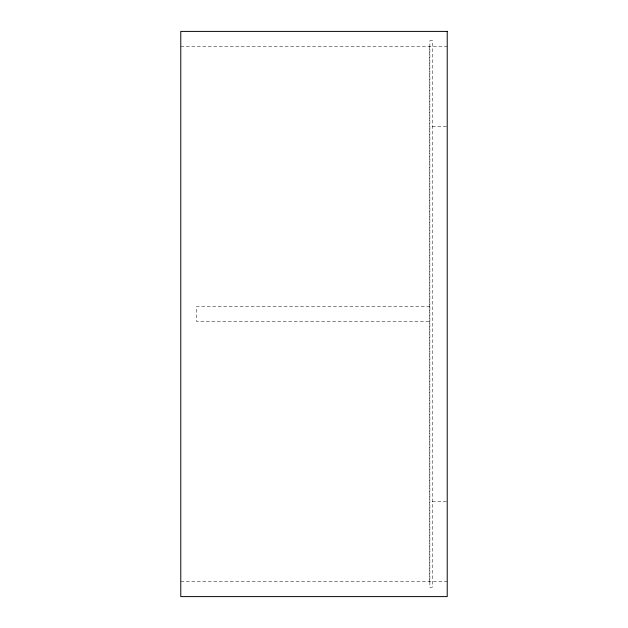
<?xml version="1.0" encoding="UTF-8"?>
<svg xmlns="http://www.w3.org/2000/svg" width="628" height="628" viewBox="0 0 628 628"><rect width="100%" height="100%" fill="white"/><g stroke="black" fill="none" stroke-linecap="round" stroke-linejoin="round"><path stroke-width="0.47" stroke-dasharray="3.14 2.35" d="M180.778 46.339L447.222 46.339M432.292 126.675L447.222 126.675M429.866 306.535L196.517 306.535L196.517 321.465L429.866 321.465M432.292 501.325L447.222 501.325M180.778 581.661L447.222 581.661M429.466 46.339L429.466 581.661M432.292 40.687L429.866 40.687L429.866 587.313L432.292 587.313L432.292 40.687"/><path stroke-width="0.94" d="M447.222 31.4L180.778 31.4L180.778 596.6L447.222 596.6L447.222 31.4"/></g></svg>
